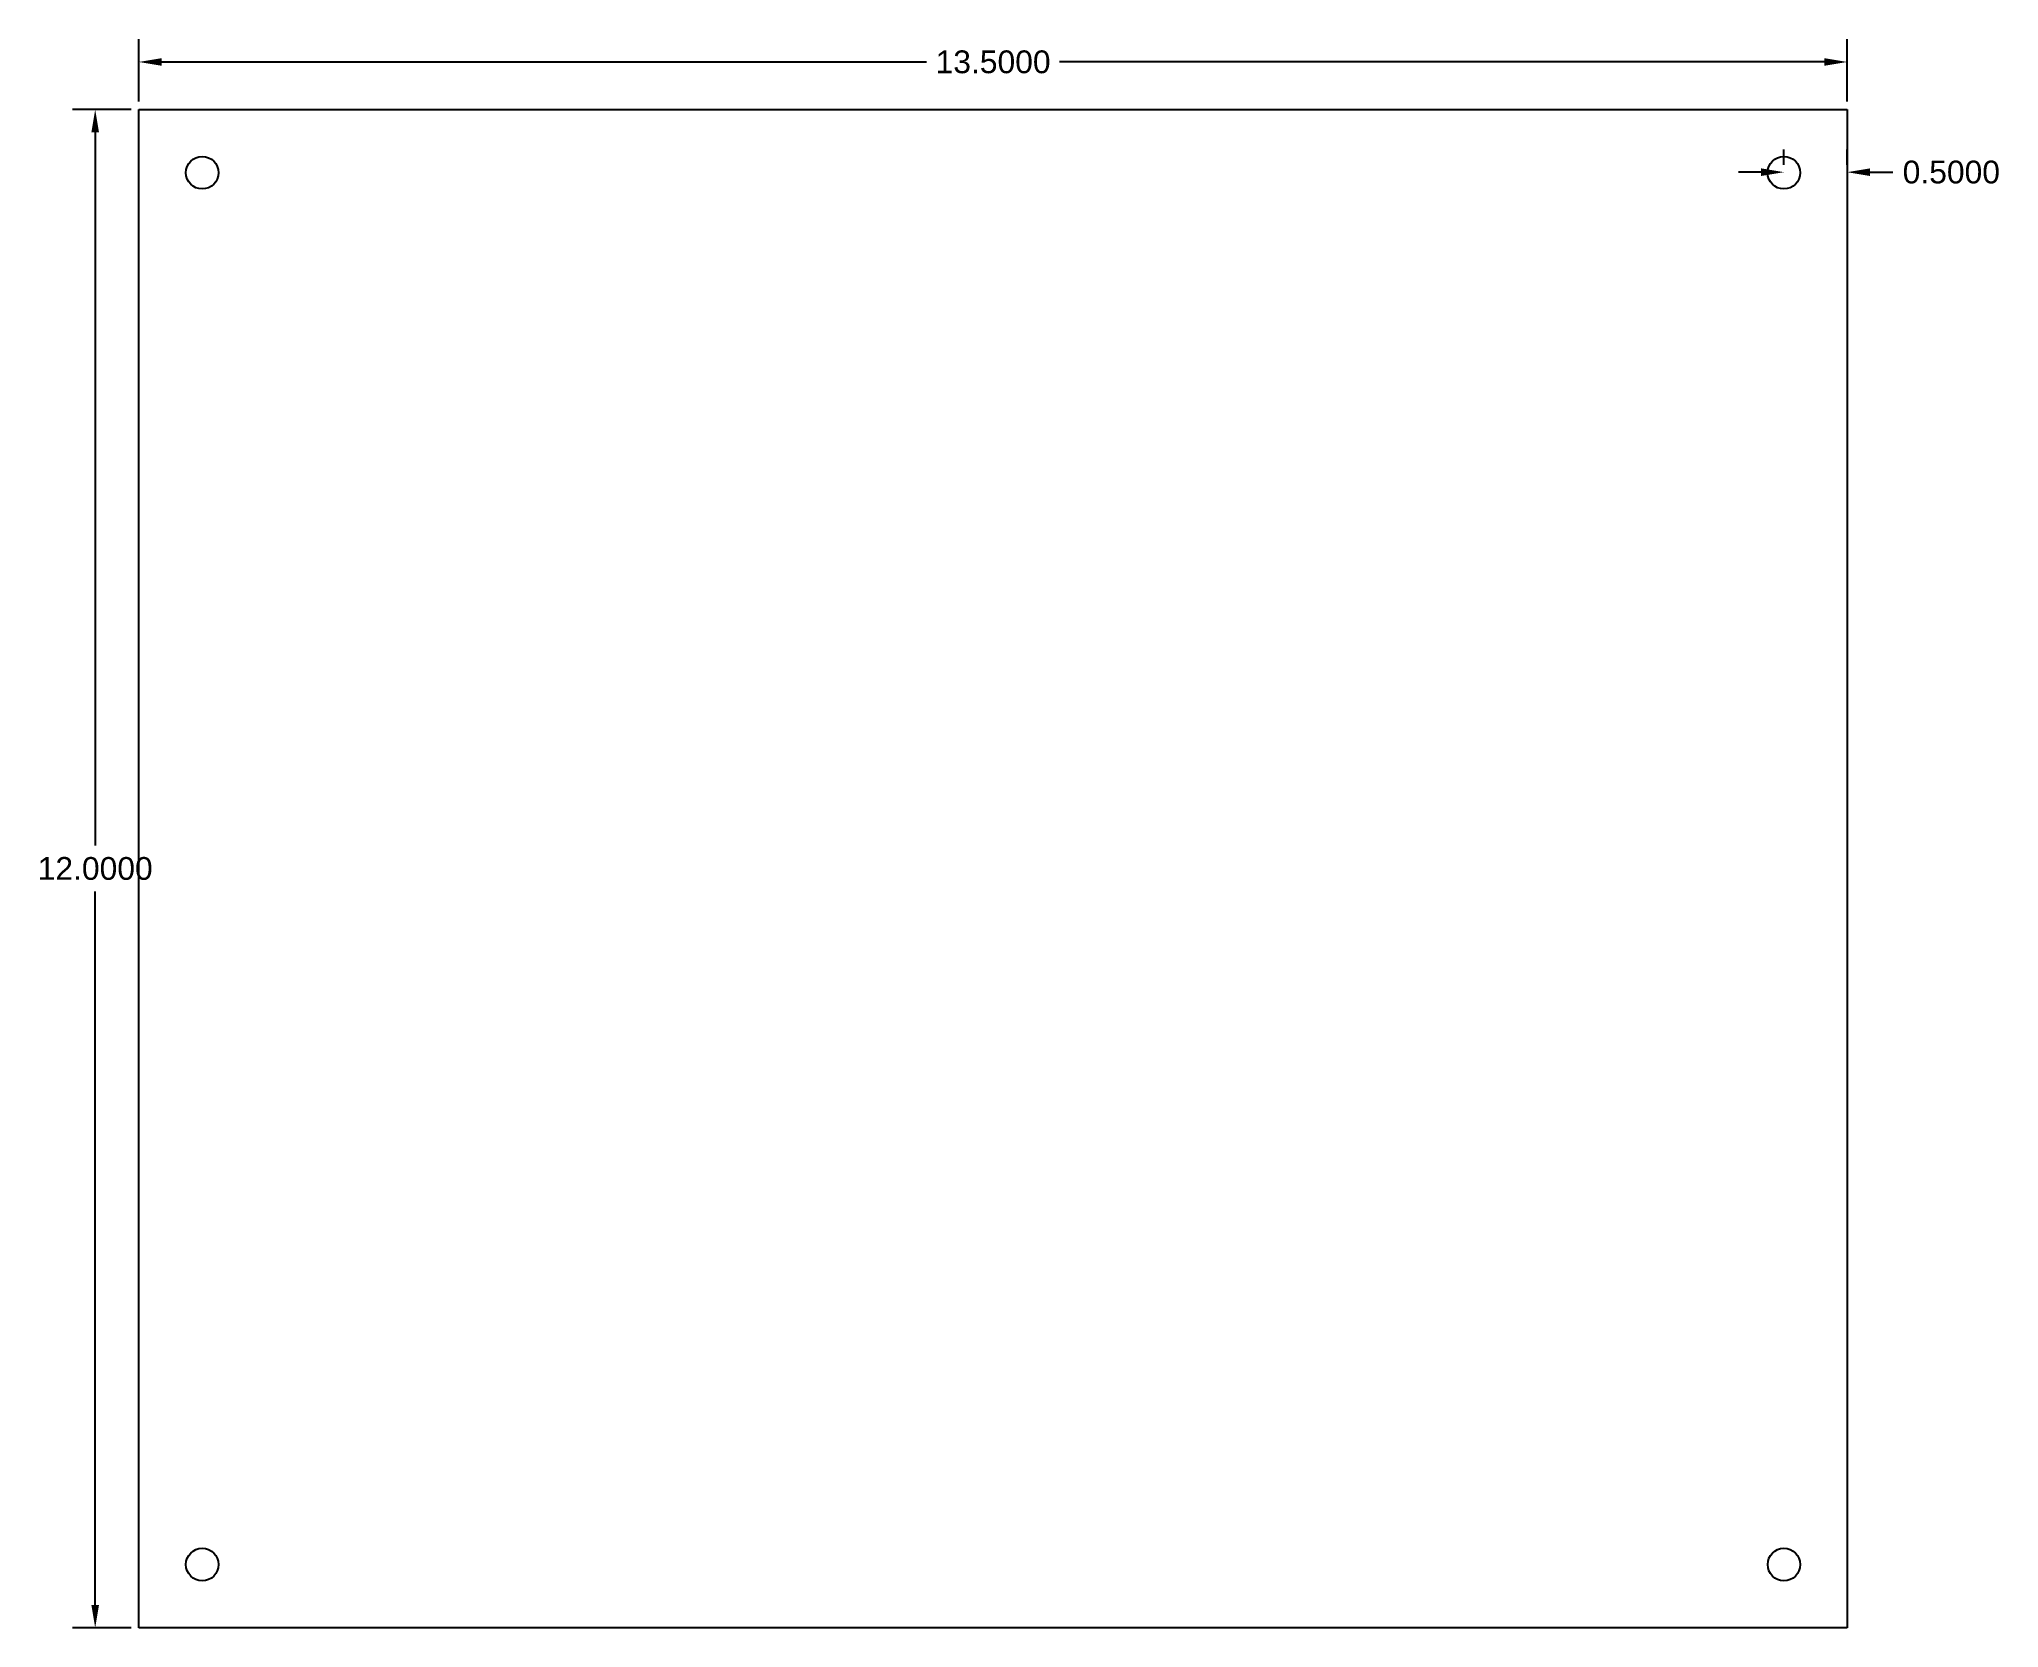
# Model space of a CAD drawing. Header units: inches. Extents: x 6.4 to 21.9, y 11 to 23.5.
import ezdxf

# ---------------------------------------------------------------- set-up
doc = ezdxf.new("R2010")
doc.units = ezdxf.units.IN
doc.header["$MEASUREMENT"] = 0
doc.styles.get("Standard").update_dxf_attribs({"font": 'arial.ttf'})
doc.dimstyles.get("Standard").update_dxf_attribs({"dimtxt": 0.18, "dimasz": 0.18, "dimexe": 0.18, "dimexo": 0.0625, "dimgap": 0.09, "dimtad": 0, "dimtih": 1, "dimtoh": 1, "dimdec": 4, "dimzin": 0, "dimdsep": 46, "dimtxsty": 'Standard', "dimcen": 0.09, "dimadec": 0, "dimazin": 0, "dimtfac": 1, "dimtdec": 4, "dimtofl": 0, "dimtmove": 0, "dimatfit": 3, "dimfxl": 1, "dimtolj": 1, "dimtzin": 0, "dimarcsym": 0})

# ---------------------------------------------------------------- blocks, each defined once
blk = doc.blocks.new('*D6')
at = {"color": 0, "lineweight": -2, "transparency": 16777216}
for p, q in [((7.191, 23.044), (7.191, 23.537)), ((20.691, 23.044), (20.691, 23.537)), ((7.371, 23.357), (13.416, 23.357)), ((20.511, 23.357), (14.466, 23.357))]:
    blk.add_line(p, q, dxfattribs=at)
at = {"color": 0, "transparency": 16777216}
for points in [[(7.371, 23.387), (7.371, 23.327), (7.191, 23.357)], [(20.511, 23.387), (20.511, 23.327), (20.691, 23.357)]]:
    blk.add_solid(points, dxfattribs=at)
at = {"layer": 'Defpoints', "color": 0, "transparency": 16777216}
for p in [(20.691, 23.357), (7.191, 22.982), (20.691, 22.982)]:
    blk.add_point(p, dxfattribs=at)
at = {"color": 0, "transparency": 16777216, "insert": (13.941, 23.357), "char_height": 0.18, "attachment_point": 5}
blk.add_mtext('\\A1;13.5000', dxfattribs=at)
blk = doc.blocks.new('*D7')
at = {"color": 0, "lineweight": -2, "transparency": 16777216}
for p, q in [((7.129, 22.982), (6.665, 22.982)), ((6.845, 22.802), (6.845, 17.164)), ((6.845, 11.162), (6.845, 16.8)), ((7.129, 10.982), (6.665, 10.982))]:
    blk.add_line(p, q, dxfattribs=at)
at = {"color": 0, "transparency": 16777216}
for points in [[(6.815, 22.802), (6.875, 22.802), (6.845, 22.982)], [(6.815, 11.162), (6.875, 11.162), (6.845, 10.982)]]:
    blk.add_solid(points, dxfattribs=at)
at = {"layer": 'Defpoints', "color": 0, "transparency": 16777216}
for p in [(6.845, 22.982), (7.191, 22.982), (7.191, 10.982)]:
    blk.add_point(p, dxfattribs=at)
at = {"color": 0, "transparency": 16777216, "insert": (6.845, 16.982), "char_height": 0.18, "attachment_point": 5}
blk.add_mtext('\\A1;12.0000', dxfattribs=at)
blk = doc.blocks.new('*D8')
at = {"color": 0, "lineweight": -2, "transparency": 16777216}
for p, q in [((20.191, 22.544), (20.191, 22.666)), ((20.691, 22.544), (20.691, 22.666)), ((20.011, 22.486), (19.831, 22.486)), ((20.871, 22.486), (21.051, 22.486))]:
    blk.add_line(p, q, dxfattribs=at)
at = {"color": 0, "transparency": 16777216}
for points in [[(20.011, 22.516), (20.011, 22.456), (20.191, 22.486)], [(20.871, 22.516), (20.871, 22.456), (20.691, 22.486)]]:
    blk.add_solid(points, dxfattribs=at)
at = {"layer": 'Defpoints', "color": 0, "transparency": 16777216}
for p in [(20.191, 22.482), (20.691, 22.486), (20.691, 22.482)]:
    blk.add_point(p, dxfattribs=at)
at = {"color": 0, "transparency": 16777216, "insert": (21.514, 22.486), "char_height": 0.18, "attachment_point": 5}
blk.add_mtext('\\A1;0.5000', dxfattribs=at)

msp = doc.modelspace()

# ---------------------------------------------------------------- linework, layer by layer
for p, q in [((7.19104, 22.98184), (20.69104, 22.98184)), ((7.19104, 10.98184), (7.19104, 22.98184)), ((20.69104, 22.98184), (20.69104, 10.98184)), ((20.69104, 10.98184), (7.19104, 10.98184))]:
    msp.add_line(p, q)
for centre in [(7.69105, 22.48182), (20.19101, 22.48183), (7.69107, 11.4818), (20.19105, 11.48184)]:
    msp.add_circle(centre, 0.1285)

# ---------------------------------------------------------------- dimensions: what is measured, and where the dimension line sits
for base, p1, p2, picture, middle in [((20.69104, 23.35705), (7.19104, 22.98184), (20.69104, 22.98184), '*D6', (13.94104, 23.35705)), ((20.69104, 22.48565), (20.19101, 22.48183), (20.69104, 22.48183), '*D8', (21.51437, 22.48565))]:
    dim = msp.add_linear_dim(base=base, p1=p1, p2=p2, dimstyle='Standard')
    dim.commit()
    dim.dimension.update_dxf_attribs({"geometry": picture, "text_midpoint": middle})
dim = msp.add_linear_dim(base=(6.8454, 22.98184), p1=(7.19104, 10.98184), p2=(7.19104, 22.98184), angle=90, dimstyle='Standard')
dim.commit()
dim.dimension.update_dxf_attribs({"geometry": '*D7', "text_midpoint": (6.8454, 16.98184)})

doc.saveas('drawing.dxf')
